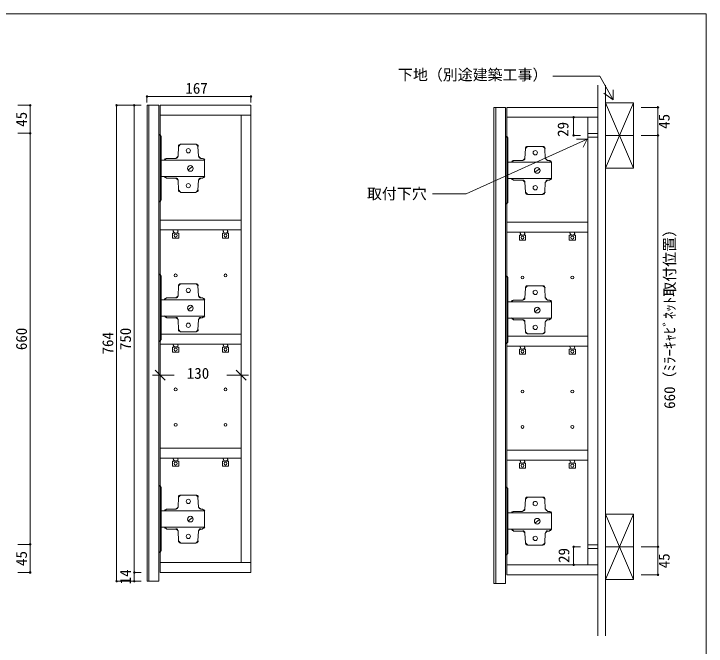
# Model space of a CAD drawing. Units: millimetres at full size, sheet at 1:6. Extents: x -1249 to 1249, y -827 to 827.
# Drawn here: x 137 to 1249, y -188 to 827 of the extents above; entities that cross this region are included whole.
import ezdxf
from ezdxf.enums import TextEntityAlignment as Align

# ---------------------------------------------------------------- set-up
doc = ezdxf.new("R2010")
doc.units = ezdxf.units.MM
doc.header["$LTSCALE"] = 6
doc.header["$PDMODE"] = 32
doc.header["$PDSIZE"] = 2.4
doc.layers.add('0-0_0', color=7, linetype='Continuous', lineweight=15)
doc.styles.add('ＭＳ ゴシック', font='')
doc.styles.get('ＭＳ ゴシック').set_extended_font_data('MS Gothic')

msp = doc.modelspace()

# ---------------------------------------------------------------- linework, layer by layer
at = {"layer": '0-0_0'}
for p, q in [((1074.891, -171.957), (1074.891, 712.276)), ((1087.391, -171.957), (1087.391, 712.276)), ((350.733, 693.828), (517.777, 693.828)), ((350.733, 693.828), (350.733, 684.115)), ((517.777, 693.828), (517.777, 684.115)), ((163.109, 679.733), (143.376, 679.733)), ((163.109, 679.733), (163.109, 634.733)), ((301.856, 679.733), (301.856, -84.267)), ((301.856, 679.733), (341.421, 679.733)), ((330.231, 679.733), (330.231, -70.267)), ((330.231, 679.733), (341.421, 679.733)), ((350.773, -84.267), (350.773, 679.733)), ((350.773, 679.733), (369.697, 679.733)), ((353.685, 679.733), (353.685, -84.267)), ((369.697, -84.267), (369.697, 679.733)), ((517.777, 679.733), (371.777, 679.733)), ((371.777, 663.733), (371.777, 679.733)), ((1087.391, 683.934), (1132.391, 578.934)), ((1087.391, 578.934), (1132.391, 683.934)), ((1171.437, 676.434), (1144.342, 676.434)), ((1171.437, 676.434), (1171.437, 631.434)), ((371.777, 663.733), (371.777, -54.267)), ((371.777, 663.733), (517.777, 663.733)), ((501.777, 663.733), (501.777, -54.267)), ((1035.959, 660.421), (1035.959, 631.434)), ((1035.959, 660.421), (1046.872, 660.421)), ((163.109, 634.733), (143.376, 634.733)), ((163.109, 634.733), (163.109, -25.267)), ((1074.891, 634.434), (1058.878, 634.434)), ((373.297, 629.693), (369.839, 633.15)), ((930.411, 626.393), (926.954, 629.851)), ((1035.959, 631.434), (1046.872, 631.434)), ((1074.891, 628.434), (1058.878, 628.434)), ((1087.391, 631.434), (1132.391, 631.434)), ((1171.437, 631.434), (1144.342, 631.434)), ((1171.437, 631.434), (1144.342, 631.434)), ((1171.437, 631.434), (1171.437, -28.991)), ((404.777, 617.137), (401.319, 613.68)), ((432.981, 613.68), (429.524, 617.137)), ((961.891, 613.838), (958.434, 610.381)), ((990.096, 610.381), (986.638, 613.838)), ((382.213, 594.574), (378.866, 591.981)), ((397.134, 594.574), (400.588, 597.874)), ((433.713, 597.874), (437.167, 594.574)), ((443.426, 591.981), (440.078, 594.574)), ((939.327, 591.274), (935.98, 588.681)), ((954.248, 591.274), (957.702, 594.574)), ((990.827, 594.574), (994.281, 591.274)), ((1000.54, 588.681), (997.192, 591.274)), ((378.866, 565.504), (382.213, 562.912)), ((400.588, 559.611), (397.134, 562.912)), ((437.167, 562.912), (433.713, 559.611)), ((440.078, 562.912), (443.426, 565.504)), ((935.98, 562.205), (939.327, 559.612)), ((957.702, 556.312), (954.248, 559.612)), ((994.281, 559.612), (990.827, 556.312)), ((997.192, 559.612), (1000.54, 562.205)), ((401.319, 543.805), (404.777, 540.348)), ((429.524, 540.348), (432.981, 543.805)), ((958.434, 540.506), (961.891, 537.049)), ((986.638, 537.049), (990.096, 540.506)), ((369.839, 524.699), (373.297, 528.156)), ((926.954, 521.4), (930.411, 524.857)), ((396.224, 474.477), (397.316, 474.477)), ((476.289, 474.477), (477.381, 474.477)), ((953.339, 471.177), (954.43, 471.177)), ((1033.403, 471.177), (1034.495, 471.177)), ((373.297, 405.512), (369.839, 408.969)), ((930.411, 402.212), (926.954, 405.67)), ((404.777, 393.32), (401.319, 389.863)), ((432.981, 389.863), (429.524, 393.32)), ((961.891, 390.021), (958.434, 386.563)), ((990.096, 386.563), (986.638, 390.021)), ((382.213, 370.392), (378.866, 367.8)), ((397.134, 370.392), (400.588, 373.693)), ((433.713, 373.693), (437.167, 370.392)), ((443.426, 367.8), (440.078, 370.392)), ((939.327, 367.093), (935.98, 364.5)), ((954.248, 367.093), (957.702, 370.393)), ((990.827, 370.393), (994.281, 367.093)), ((1000.54, 364.5), (997.192, 367.093)), ((378.866, 341.687), (382.213, 339.094)), ((400.588, 335.794), (397.134, 339.094)), ((437.167, 339.094), (433.713, 335.794)), ((440.078, 339.094), (443.426, 341.687)), ((935.98, 338.388), (939.327, 335.795)), ((957.702, 332.495), (954.248, 335.795)), ((994.281, 335.795), (990.827, 332.495)), ((997.192, 335.795), (1000.54, 338.388)), ((401.319, 319.624), (404.777, 316.167)), ((429.524, 316.167), (432.981, 319.624)), ((958.434, 316.325), (961.891, 312.867)), ((986.638, 312.867), (990.096, 316.325)), ((369.839, 300.518), (373.297, 303.975)), ((926.954, 297.218), (930.411, 300.676)), ((396.224, 291.419), (397.316, 291.419)), ((476.289, 291.419), (477.381, 291.419)), ((953.339, 288.12), (954.43, 288.12)), ((1033.403, 288.12), (1034.495, 288.12)), ((371.841, 246.292), (371.841, 258.302)), ((501.764, 246.292), (501.764, 258.302)), ((359.831, 246.292), (394.405, 246.292)), ((379.848, 238.286), (363.835, 254.299)), ((513.774, 246.292), (478.837, 246.292)), ((493.758, 254.299), (509.771, 238.286)), ((928.955, 242.993), (928.955, 255.002)), ((1058.878, 242.993), (1058.878, 255.002)), ((396.224, 108.362), (397.316, 108.362)), ((476.289, 108.362), (477.381, 108.362)), ((953.339, 105.063), (954.43, 105.063)), ((1033.403, 105.063), (1034.495, 105.063)), ((373.297, 66.329), (369.839, 69.786)), ((930.411, 63.029), (926.954, 66.486)), ((404.777, 54.137), (401.319, 50.68)), ((432.981, 50.68), (429.524, 54.137)), ((961.891, 50.837), (958.434, 47.38)), ((990.096, 47.38), (986.638, 50.837)), ((397.134, 31.573), (400.588, 34.873)), ((433.713, 34.873), (437.167, 31.573)), ((382.213, 31.209), (378.866, 28.616)), ((443.426, 28.616), (440.078, 31.209)), ((939.327, 27.91), (935.98, 25.317)), ((954.248, 28.274), (957.702, 31.574)), ((990.827, 31.574), (994.281, 28.274)), ((1000.54, 25.317), (997.192, 27.91)), ((1087.391, 23.509), (1132.391, -81.491)), ((1087.391, -81.491), (1132.391, 23.509)), ((378.866, 2.504), (382.213, -0.089)), ((440.078, -0.089), (443.426, 2.504)), ((400.588, -3.389), (397.134, -0.089)), ((437.167, -0.089), (433.713, -3.389)), ((935.98, -0.795), (939.327, -3.388)), ((957.702, -6.688), (954.248, -3.388)), ((994.281, -3.388), (990.827, -6.688)), ((997.192, -3.388), (1000.54, -0.795)), ((401.319, -19.195), (404.777, -22.652)), ((429.524, -22.652), (432.981, -19.195)), ((163.109, -25.267), (143.376, -25.267)), ((163.109, -25.267), (163.109, -70.267)), ((958.434, -22.495), (961.891, -25.952)), ((986.638, -25.952), (990.096, -22.495)), ((1035.959, -57.978), (1035.959, -28.991)), ((1035.959, -28.991), (1046.872, -28.991)), ((1074.891, -25.991), (1058.878, -25.991)), ((1074.891, -31.991), (1058.878, -31.991)), ((1087.391, -28.991), (1132.391, -28.991)), ((1171.437, -28.991), (1144.342, -28.991)), ((1171.437, -28.991), (1144.342, -28.991)), ((1171.437, -73.991), (1171.437, -28.991)), ((369.839, -38.665), (373.297, -35.208)), ((926.954, -41.965), (930.411, -38.507)), ((371.777, -54.267), (371.777, -70.267)), ((517.777, -54.267), (371.777, -54.267)), ((517.777, -54.267), (517.777, -70.267)), ((1035.959, -57.978), (1046.872, -57.978)), ((163.109, -70.267), (143.376, -70.267)), ((330.231, -70.267), (341.421, -70.267)), ((330.231, -70.267), (330.231, -84.267)), ((517.777, -70.267), (371.777, -70.267)), ((1171.437, -73.991), (1144.342, -73.991)), ((301.856, -84.267), (341.421, -84.267)), ((330.231, -84.267), (341.421, -84.267)), ((369.697, -84.267), (350.773, -84.267)), ((1087.391, -81.491), (1132.391, -81.491))]:
    msp.add_line(p, q, dxfattribs=at)
at = {"layer": '0-0_0', "lineweight": 18}
msp.add_lwpolyline([(-1249.379, -826.86), (1248.863, -826.86), (1248.863, 826.506), (-1249.379, 826.506)], close=True, dxfattribs=at)
at = {"layer": '0-0_0'}
for points in [[(1099.37, 688.238), (1078.193, 726.623), (1002.692, 726.623)], [(1099.37, 704.609), (1099.37, 688.238), (1084.309, 699.37)], [(517.777, 679.733), (517.777, 663.733), (517.777, -54.267)], [(369.697, 524.335), (369.697, 632.786), (369.697, 524.335)], [(373.297, 629.511), (373.297, 527.974), (373.297, 629.511)], [(1057.953, 625.515), (863.482, 537.814), (809.477, 537.814)], [(926.812, 521.036), (926.812, 629.487), (926.812, 521.036)], [(930.411, 626.211), (930.411, 524.675), (930.411, 626.211)], [(1051.405, 612.419), (1057.953, 625.515), (1040.491, 625.515)], [(401.319, 613.498), (400.592, 597.849), (401.319, 613.498)], [(429.342, 617.137), (404.595, 617.137), (429.342, 617.137)], [(433.345, 597.849), (432.617, 613.498), (433.345, 597.849)], [(986.456, 613.838), (961.709, 613.838), (986.456, 613.838)], [(958.434, 610.199), (957.706, 594.55), (958.434, 610.199)], [(990.46, 594.55), (989.732, 610.199), (990.46, 594.55)], [(396.952, 594.21), (382.031, 594.21), (396.952, 594.21)], [(439.896, 594.21), (436.985, 594.21), (439.896, 594.21)], [(954.066, 590.91), (939.145, 590.91), (954.066, 590.91)], [(997.01, 590.91), (994.099, 590.91), (997.01, 590.91)], [(416.605, 575.649), (423.519, 580.744), (416.605, 575.649)], [(973.719, 572.35), (980.633, 577.445), (973.719, 572.35)], [(396.952, 562.912), (382.031, 562.912), (396.952, 562.912)], [(401.319, 543.623), (400.592, 559.636), (401.319, 543.623)], [(433.345, 559.636), (432.617, 543.623), (433.345, 559.636)], [(439.896, 562.912), (436.985, 562.912), (439.896, 562.912)], [(954.066, 559.612), (939.145, 559.612), (954.066, 559.612)], [(958.434, 540.324), (957.706, 556.337), (958.434, 540.324)], [(990.46, 556.337), (989.732, 540.324), (990.46, 556.337)], [(997.01, 559.612), (994.099, 559.612), (997.01, 559.612)], [(429.342, 539.984), (404.595, 539.984), (429.342, 539.984)], [(986.456, 536.685), (961.709, 536.685), (986.456, 536.685)], [(400.228, 477.388), (400.228, 479.572), (392.949, 479.572), (392.949, 477.388)], [(480.292, 477.388), (480.292, 479.572), (473.014, 479.572), (473.014, 477.388)], [(957.342, 474.089), (957.342, 476.272), (950.063, 476.272), (950.063, 474.089)], [(1037.407, 474.089), (1037.407, 476.272), (1030.128, 476.272), (1030.128, 474.089)], [(369.697, 300.154), (369.697, 408.605), (369.697, 300.154)], [(373.297, 405.33), (373.297, 303.793), (373.297, 405.33)], [(926.812, 296.854), (926.812, 405.306), (926.812, 296.854)], [(930.411, 402.03), (930.411, 300.494), (930.411, 402.03)], [(401.319, 389.681), (400.592, 373.668), (401.319, 389.681)], [(429.342, 392.956), (404.595, 392.956), (429.342, 392.956)], [(433.345, 373.668), (432.617, 389.681), (433.345, 373.668)], [(986.456, 389.657), (961.709, 389.657), (986.456, 389.657)], [(958.434, 386.381), (957.706, 370.368), (958.434, 386.381)], [(990.46, 370.368), (989.732, 386.381), (990.46, 370.368)], [(396.952, 370.392), (382.031, 370.392), (396.952, 370.392)], [(439.896, 370.392), (436.985, 370.392), (439.896, 370.392)], [(954.066, 367.093), (939.145, 367.093), (954.066, 367.093)], [(997.01, 367.093), (994.099, 367.093), (997.01, 367.093)], [(416.605, 351.468), (423.519, 356.563), (416.605, 351.468)], [(973.719, 348.169), (980.633, 353.264), (973.719, 348.169)], [(396.952, 338.73), (382.031, 338.73), (396.952, 338.73)], [(401.319, 319.442), (400.592, 335.455), (401.319, 319.442)], [(433.345, 335.455), (432.617, 319.442), (433.345, 335.455)], [(439.896, 338.73), (436.985, 338.73), (439.896, 338.73)], [(954.066, 335.431), (939.145, 335.431), (954.066, 335.431)], [(997.01, 335.431), (994.099, 335.431), (997.01, 335.431)], [(958.434, 316.143), (957.706, 332.156), (958.434, 316.143)], [(990.46, 332.156), (989.732, 316.143), (990.46, 332.156)], [(429.342, 316.167), (404.595, 316.167), (429.342, 316.167)], [(986.456, 312.867), (961.709, 312.867), (986.456, 312.867)], [(400.228, 294.695), (400.228, 296.515), (392.949, 296.515), (392.949, 294.695)], [(480.292, 294.695), (480.292, 296.515), (473.014, 296.515), (473.014, 294.695)], [(957.342, 291.395), (957.342, 293.215), (950.063, 293.215), (950.063, 291.395)], [(1037.407, 291.395), (1037.407, 293.215), (1030.128, 293.215), (1030.128, 291.395)], [(400.228, 111.638), (400.228, 113.458), (392.949, 113.458), (392.949, 111.638)], [(480.292, 111.638), (480.292, 113.458), (473.014, 113.458), (473.014, 111.638)], [(957.342, 108.338), (957.342, 110.158), (950.063, 110.158), (950.063, 108.338)], [(1037.407, 108.338), (1037.407, 110.158), (1030.128, 110.158), (1030.128, 108.338)], [(369.697, -38.665), (369.697, 69.786), (369.697, -38.665)], [(373.297, 66.147), (373.297, -35.39), (373.297, 66.147)], [(926.812, -41.965), (926.812, 66.486), (926.812, -41.965)], [(930.411, 62.847), (930.411, -38.689), (930.411, 62.847)], [(401.319, 50.498), (400.592, 34.485), (401.319, 50.498)], [(429.342, 54.137), (404.595, 54.137), (429.342, 54.137)], [(433.345, 34.485), (432.617, 50.498), (433.345, 34.485)], [(958.434, 47.198), (957.706, 31.185), (958.434, 47.198)], [(986.456, 50.837), (961.709, 50.837), (986.456, 50.837)], [(990.46, 31.185), (989.732, 47.198), (990.46, 31.185)], [(396.952, 31.209), (382.031, 31.209), (396.952, 31.209)], [(439.896, 31.209), (436.985, 31.209), (439.896, 31.209)], [(954.066, 27.91), (939.145, 27.91), (954.066, 27.91)], [(997.01, 27.91), (994.099, 27.91), (997.01, 27.91)], [(1132.391, -81.491), (1132.391, 23.509), (1087.391, 23.509), (1087.391, -81.491)], [(416.605, 12.285), (423.519, 17.744), (416.605, 12.285)], [(973.719, 8.985), (980.633, 14.444), (973.719, 8.985)], [(396.952, -0.453), (382.031, -0.453), (396.952, -0.453)], [(401.319, -19.377), (400.592, -3.728), (401.319, -19.377)], [(433.345, -3.728), (432.617, -19.377), (433.345, -3.728)], [(439.896, -0.453), (436.985, -0.453), (439.896, -0.453)], [(954.066, -3.752), (939.145, -3.752), (954.066, -3.752)], [(958.434, -22.676), (957.706, -7.027), (958.434, -22.676)], [(990.46, -7.027), (989.732, -22.676), (990.46, -7.027)], [(997.01, -3.752), (994.099, -3.752), (997.01, -3.752)], [(429.342, -23.016), (404.595, -23.016), (429.342, -23.016)], [(986.456, -26.316), (961.709, -26.316), (986.456, -26.316)]]:
    msp.add_lwpolyline(points, dxfattribs=at)
for points in [[(1087.391, 578.934), (1132.391, 578.934), (1132.391, 683.934), (1087.391, 683.934)], [(910.799, 676.434), (910.799, -87.82), (907.887, -87.82), (907.887, 676.434), (926.812, 676.434), (926.812, -87.82), (910.799, -87.82)], [(1074.891, 660.421), (1074.891, 676.434), (928.955, 676.434), (928.955, 660.421)], [(1074.891, -73.991), (1074.891, 676.434), (928.955, 676.434), (928.955, -73.991)], [(1074.891, 660.421), (1058.878, 660.421), (1058.878, -57.978), (1074.891, -57.978)], [(373.297, 591.662), (443.171, 591.662), (443.171, 565.459), (373.297, 565.459), (443.171, 565.459), (443.171, 591.662)], [(930.411, 588.363), (1000.286, 588.363), (1000.286, 562.16), (930.411, 562.16), (1000.286, 562.16), (1000.286, 588.363)], [(501.764, 479.572), (501.764, 495.584), (371.841, 495.584), (371.841, 479.572)], [(1058.878, 476.272), (1058.878, 492.285), (928.955, 492.285), (928.955, 476.272)], [(401.683, 474.477), (401.683, 466.47), (391.857, 466.47), (391.857, 474.477)], [(481.748, 474.477), (481.748, 466.47), (471.922, 466.47), (471.922, 474.477)], [(958.798, 471.177), (958.798, 463.171), (948.971, 463.171), (948.971, 471.177)], [(1038.862, 471.177), (1038.862, 463.171), (1029.036, 463.171), (1029.036, 471.177)], [(373.297, 367.481), (443.171, 367.481), (443.171, 341.278), (373.297, 341.278), (443.171, 341.278), (443.171, 367.481)], [(930.411, 364.182), (1000.286, 364.182), (1000.286, 337.979), (930.411, 337.979), (1000.286, 337.979), (1000.286, 364.182)], [(501.764, 296.515), (501.764, 312.527), (371.841, 312.527), (371.841, 296.515)], [(1058.878, 293.215), (1058.878, 309.228), (928.955, 309.228), (928.955, 293.215)], [(401.683, 291.419), (401.683, 283.413), (391.857, 283.413), (391.857, 291.419)], [(481.748, 291.419), (481.748, 283.413), (471.922, 283.413), (471.922, 291.419)], [(958.798, 288.12), (958.798, 280.114), (948.971, 280.114), (948.971, 288.12)], [(1038.862, 288.12), (1038.862, 280.114), (1029.036, 280.114), (1029.036, 288.12)], [(501.764, 113.458), (501.764, 129.47), (371.841, 129.47), (371.841, 113.458)], [(1058.878, 110.158), (1058.878, 126.171), (928.955, 126.171), (928.955, 110.158)], [(401.683, 108.362), (401.683, 100.356), (391.857, 100.356), (391.857, 108.362)], [(481.748, 108.362), (481.748, 100.356), (471.922, 100.356), (471.922, 108.362)], [(958.798, 105.063), (958.798, 97.057), (948.971, 97.057), (948.971, 105.063)], [(1038.862, 105.063), (1038.862, 97.057), (1029.036, 97.057), (1029.036, 105.063)], [(373.297, 28.662), (443.171, 28.662), (443.171, 2.459), (373.297, 2.459), (443.171, 2.459), (443.171, 28.662)], [(930.411, 25.362), (1000.286, 25.362), (1000.286, -0.841), (930.411, -0.841), (1000.286, -0.841), (1000.286, 25.362)], [(1074.891, -73.991), (1074.891, -57.978), (928.955, -57.978), (928.955, -73.991)]]:
    msp.add_lwpolyline(points, close=True, dxfattribs=at)
for centre, radius in [((417.15, 606.765), 3.457), ((417.15, 606.765), 3.457), ((974.265, 603.466), 3.457), ((974.265, 603.466), 3.457), ((420.426, 578.379), 4.549), ((420.426, 578.379), 4.549), ((977.54, 575.079), 4.549), ((977.54, 575.079), 4.549), ((417.15, 550.72), 3.457), ((417.15, 550.72), 3.457), ((974.265, 547.421), 3.457), ((974.265, 547.421), 3.457), ((396.77, 470.655), 2.365), ((396.77, 470.655), 2.365), ((476.835, 470.655), 2.365), ((476.835, 470.655), 2.365), ((953.885, 467.356), 2.365), ((953.885, 467.356), 2.365), ((1033.949, 467.356), 2.365), ((1033.949, 467.356), 2.365), ((396.77, 406.603), 2.365), ((476.835, 406.603), 2.365), ((953.885, 403.304), 2.365), ((1033.949, 403.304), 2.365), ((417.15, 382.584), 3.457), ((417.15, 382.584), 3.457), ((974.265, 379.285), 3.457), ((974.265, 379.285), 3.457), ((420.426, 354.198), 4.549), ((420.426, 354.198), 4.549), ((977.54, 350.898), 4.549), ((977.54, 350.898), 4.549), ((417.15, 326.539), 3.457), ((417.15, 326.539), 3.457), ((974.265, 323.239), 3.457), ((974.265, 323.239), 3.457), ((396.77, 287.598), 2.365), ((396.77, 287.598), 2.365), ((476.835, 287.598), 2.365), ((476.835, 287.598), 2.365), ((953.885, 284.299), 2.365), ((953.885, 284.299), 2.365), ((1033.949, 284.299), 2.365), ((1033.949, 284.299), 2.365), ((396.77, 223.546), 2.365), ((476.835, 223.546), 2.365), ((953.885, 220.247), 2.365), ((1033.949, 220.247), 2.365), ((396.77, 166.773), 2.365), ((476.835, 166.773), 2.365), ((953.885, 163.474), 2.365), ((1033.949, 163.474), 2.365), ((396.77, 104.541), 2.365), ((396.77, 104.541), 2.365), ((476.835, 104.541), 2.365), ((476.835, 104.541), 2.365), ((953.885, 101.242), 2.365), ((953.885, 101.242), 2.365), ((1033.949, 101.242), 2.365), ((1033.949, 101.242), 2.365), ((417.15, 43.765), 3.457), ((417.15, 43.765), 3.457), ((974.265, 40.465), 3.457), ((974.265, 40.465), 3.457), ((420.426, 15.378), 4.549), ((420.426, 15.378), 4.549), ((977.54, 12.079), 4.549), ((977.54, 12.079), 4.549), ((417.15, -12.28), 3.457), ((417.15, -12.28), 3.457), ((974.265, -15.58), 3.457), ((974.265, -15.58), 3.457)]:
    msp.add_circle(centre, radius, dxfattribs=at)
for centre, radius, start, end in [((369.839, 629.693), 3.457, 359.99996, 90.00004), ((926.954, 626.393), 3.457, 359.99996, 90.00004), ((404.777, 613.68), 3.457, 89.99996, 180.00004), ((429.524, 613.68), 3.457, 359.99996, 90.00004), ((961.891, 610.381), 3.457, 89.99996, 180.00004), ((986.638, 610.381), 3.457, 359.99996, 90.00004), ((382.213, 591.116), 3.457, 90, 165.52001), ((397.134, 598.031), 3.457, 269.99997, 357.39629), ((437.167, 598.031), 3.457, 182.60371, 270.00003), ((440.078, 591.116), 3.457, 14.47999, 90), ((939.327, 587.817), 3.457, 90, 165.52001), ((954.248, 594.732), 3.457, 269.99997, 357.39629), ((994.281, 594.732), 3.457, 182.60371, 270.00003), ((997.192, 587.817), 3.457, 14.47999, 90), ((382.213, 566.369), 3.457, 194.47999, 270), ((397.134, 559.454), 3.457, 2.60371, 90.00003), ((437.167, 559.454), 3.457, 89.99997, 177.39629), ((440.078, 566.369), 3.457, 270, 345.52001), ((939.327, 563.07), 3.457, 194.47999, 270), ((954.248, 556.155), 3.457, 2.60371, 90.00003), ((994.281, 556.155), 3.457, 89.99997, 177.39629), ((997.192, 563.07), 3.457, 270, 345.52001), ((404.777, 543.805), 3.457, 179.99996, 270.00004), ((429.524, 543.805), 3.457, 269.99996, 0.00004), ((961.891, 540.506), 3.457, 179.99996, 270.00004), ((986.638, 540.506), 3.457, 269.99996, 0.00004), ((369.839, 528.156), 3.457, 269.99996, 0.00004), ((926.954, 524.857), 3.457, 269.99996, 0.00004), ((396.406, 477.57), 3.093, 180, 270), ((397.498, 477.57), 3.093, 270, 360), ((476.471, 477.57), 3.093, 180, 270), ((477.563, 477.57), 3.093, 270, 360), ((953.521, 474.271), 3.093, 180, 270), ((954.612, 474.271), 3.093, 270, 360), ((1033.585, 474.271), 3.093, 180, 270), ((1034.677, 474.271), 3.093, 270, 360), ((369.839, 405.512), 3.457, 359.99996, 90.00004), ((926.954, 402.212), 3.457, 359.99996, 90.00004), ((404.777, 389.863), 3.457, 89.99996, 180.00004), ((429.524, 389.863), 3.457, 359.99996, 90.00004), ((961.891, 386.563), 3.457, 89.99996, 180.00004), ((986.638, 386.563), 3.457, 359.99996, 90.00004), ((382.213, 366.935), 3.457, 90, 165.52001), ((397.134, 373.85), 3.457, 269.99997, 357.39629), ((437.167, 373.85), 3.457, 182.60371, 270.00003), ((440.078, 366.935), 3.457, 14.47999, 90), ((939.327, 363.636), 3.457, 90, 165.52001), ((954.248, 370.55), 3.457, 269.99997, 357.39629), ((994.281, 370.55), 3.457, 182.60371, 270.00003), ((997.192, 363.636), 3.457, 14.47999, 90), ((382.213, 342.552), 3.457, 194.47999, 270), ((397.134, 335.637), 3.457, 2.60371, 90.00003), ((437.167, 335.637), 3.457, 89.99997, 177.39629), ((440.078, 342.552), 3.457, 270, 345.52001), ((939.327, 339.252), 3.457, 194.47999, 270), ((954.248, 332.338), 3.457, 2.60371, 90.00003), ((994.281, 332.338), 3.457, 89.99997, 177.39629), ((997.192, 339.252), 3.457, 270, 345.52001), ((404.777, 319.624), 3.457, 179.99996, 270.00004), ((429.524, 319.624), 3.457, 269.99996, 0.00004), ((961.891, 316.325), 3.457, 179.99996, 270.00004), ((986.638, 316.325), 3.457, 269.99996, 0.00004), ((369.839, 303.975), 3.457, 269.99996, 0.00004), ((926.954, 300.676), 3.457, 269.99996, 0.00004), ((396.406, 294.877), 3.093, 180, 270), ((397.498, 294.877), 3.093, 270, 360), ((476.471, 294.877), 3.093, 180, 270), ((477.563, 294.877), 3.093, 270, 360), ((953.521, 291.577), 3.093, 180, 270), ((954.612, 291.577), 3.093, 270, 360), ((1033.585, 291.577), 3.093, 180, 270), ((1034.677, 291.577), 3.093, 270, 360), ((396.406, 111.82), 3.093, 180, 270), ((397.498, 111.82), 3.093, 270, 360), ((476.471, 111.82), 3.093, 180, 270), ((477.563, 111.82), 3.093, 270, 360), ((953.521, 108.52), 3.093, 180, 270), ((954.612, 108.52), 3.093, 270, 360), ((1033.585, 108.52), 3.093, 180, 270), ((1034.677, 108.52), 3.093, 270, 360), ((369.839, 66.329), 3.457, 359.99996, 90.00004), ((926.954, 63.029), 3.457, 359.99996, 90.00004), ((404.777, 50.68), 3.457, 89.99996, 180.00004), ((429.524, 50.68), 3.457, 359.99996, 90.00004), ((961.891, 47.38), 3.457, 89.99996, 180.00004), ((986.638, 47.38), 3.457, 359.99996, 90.00004), ((397.134, 35.03), 3.457, 269.99997, 357.39629), ((437.167, 35.03), 3.457, 182.60371, 270.00003), ((382.213, 27.752), 3.457, 90, 165.52001), ((440.078, 27.752), 3.457, 14.47999, 90), ((939.327, 24.453), 3.457, 90, 165.52001), ((954.248, 31.731), 3.457, 269.99997, 357.39629), ((994.281, 31.731), 3.457, 182.60371, 270.00003), ((997.192, 24.453), 3.457, 14.47999, 90), ((382.213, 3.369), 3.457, 194.47999, 270), ((440.078, 3.369), 3.457, 270, 345.52001), ((397.134, -3.546), 3.457, 2.60371, 90.00003), ((437.167, -3.546), 3.457, 89.99997, 177.39629), ((939.327, 0.069), 3.457, 194.47999, 270), ((954.248, -6.846), 3.457, 2.60371, 90.00003), ((994.281, -6.846), 3.457, 89.99997, 177.39629), ((997.192, 0.069), 3.457, 270, 345.52001), ((404.777, -19.195), 3.457, 179.99996, 270.00004), ((429.524, -19.195), 3.457, 269.99996, 0.00004), ((961.891, -22.495), 3.457, 179.99996, 270.00004), ((986.638, -22.495), 3.457, 269.99996, 0.00004), ((369.839, -35.208), 3.457, 269.99996, 0.00004), ((926.954, -38.507), 3.457, 269.99996, 0.00004)]:
    msp.add_arc(centre, radius, start, end, dxfattribs=at)
for p in [(350.733, 693.828), (517.777, 693.828), (163.109, 679.733), (301.856, 679.733), (330.231, 679.733), (1171.437, 676.434), (1035.959, 660.421), (163.109, 634.733), (1035.959, 631.434), (1171.437, 631.434), (163.109, -25.267), (1035.959, -28.991), (1171.437, -28.991), (1035.959, -57.978), (163.109, -70.267), (330.231, -70.267), (1171.437, -73.991), (301.856, -84.267), (330.231, -84.267)]:
    msp.add_point(p, dxfattribs=at)

# ---------------------------------------------------------------- texts
at = {"layer": '0-0_0', "style": 'ＭＳ ゴシック'}
for s, p in [('下地（別途建築工事）', (753.88, 714.616)), ('167', (412.439, 692.998)), ('取付下穴', (704.036, 523.705)), ('130', (414.747, 235.372))]:
    msp.add_text(s, height=17.6, dxfattribs=at).set_placement(p, align=Align.BOTTOM_LEFT)
for s, p in [('45', (163.109, 645.233)), ('45', (1195.437, 641.934)), ('29', (1033.028, 629.066)), ('660（ﾐﾗｰｷｬﾋﾞﾈｯﾄ取付位置）', (1204.215, 192.442)), ('660', (163.109, 286.733)), ('764', (301.856, 279.733)), ('750', (330.231, 286.733)), ('29', (1034.416, -54.887)), ('45', (163.109, -59.767)), ('45', (1195.437, -63.491)), ('14', (330.231, -89.267))]:
    msp.add_text(s, height=17.6, rotation=90, dxfattribs=at).set_placement(p, align=Align.BOTTOM_LEFT)

doc.saveas('drawing.dxf')
